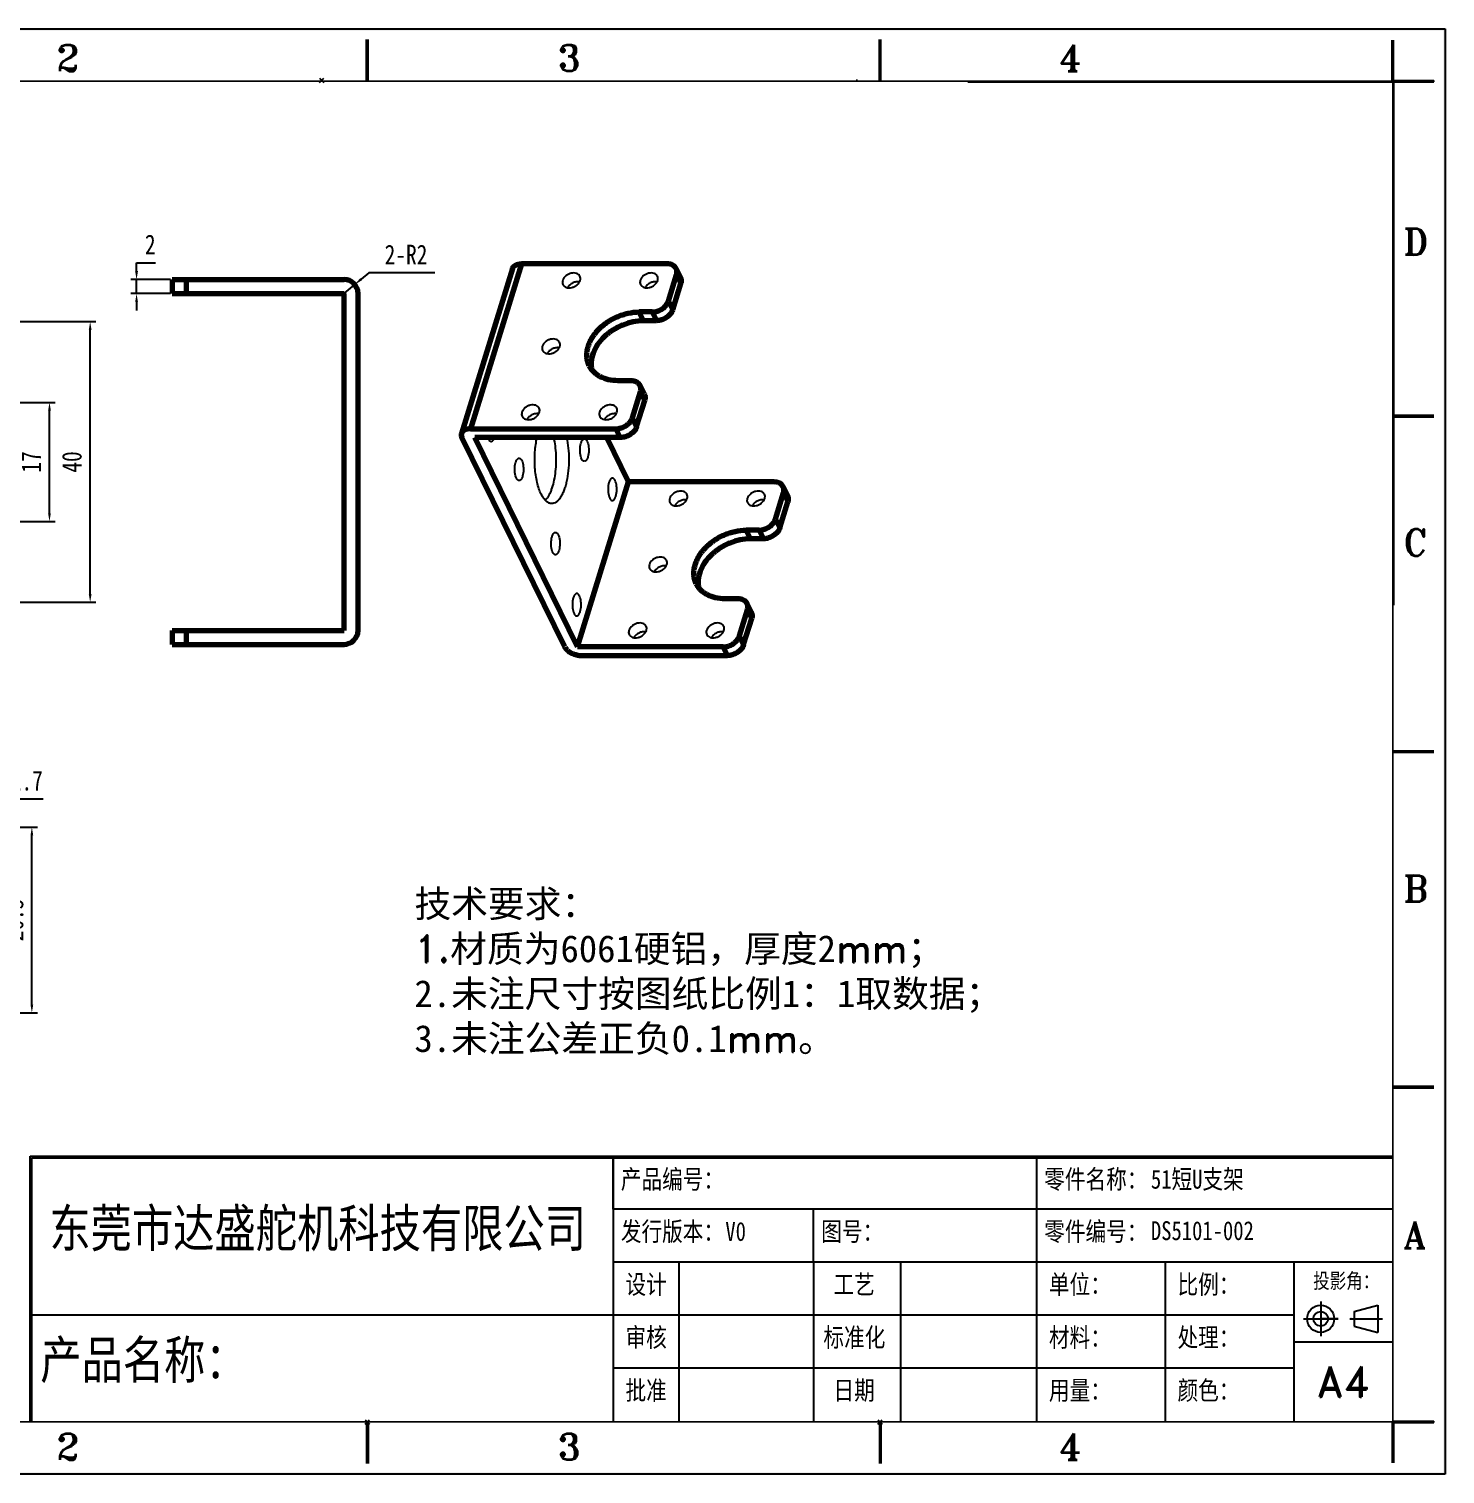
# Model space of a CAD drawing. Header units: millimetres. Extents: x 972 to 21473, y 47 to 2548.
# Drawn here: x 21270.9 to 21472.7, y 1612 to 1818 of the extents above; entities that cross this region are included whole.
import ezdxf

# ---------------------------------------------------------------- set-up
doc = ezdxf.new("R2010")
doc.units = ezdxf.units.MM
doc.header["$LTSCALE"] = 10
doc.header["$PDMODE"] = 3
doc.header["$PDSIZE"] = 0.3125
doc.layers.get('0').update_dxf_attribs({"linetype": 'CONTINUOUS'})
doc.layers.get('Defpoints').update_dxf_attribs({"linetype": 'CONTINUOUS'})
doc.layers.add('02___PRT_ALL_AXES', color=7, linetype='CONTINUOUS')
doc.layers.add('Layer1', color=7, linetype='CONTINUOUS')
doc.layers.add('7_ALL_FEATURES', color=7, linetype='CONTINUOUS', lineweight=100)
doc.layers.add('图框', color=7, linetype='CONTINUOUS', lineweight=30)
doc.styles.add('ROMAND', font='romand.shx')
doc.styles.add('ROMANT', font='romant.shx')
doc.styles.get("Standard").update_dxf_attribs({"font": 'txt', "width": 0.8})
doc.dimstyles.new('lqq', dxfattribs={"dimscale": 0.8, "dimtxt": 3.5, "dimasz": 1.5, "dimexe": 1, "dimexo": 0.3, "dimgap": 1.5, "dimtad": 1, "dimtoh": 1, "dimdsep": 46, "dimtxsty": 'Standard', "dimcen": 2.5, "dimclrd": 4, "dimclre": 4, "dimclrt": 3, "dimazin": 2, "dimtfac": 0.714286, "dimtmove": 0, "dimatfit": 3, "dimfxl": 1, "dimtolj": 1, "dimtzin": 0, "dimlwd": 25, "dimlwe": 25, "dimarcsym": 0})

# ---------------------------------------------------------------- blocks, each defined once
blk = doc.blocks.new('*D99')
at = {"layer": '7_ALL_FEATURES', "color": 4, "lineweight": 25}
for p, q in [((21249.83, 1764.78), (21274.65, 1764.78)), ((21273.85, 1748.98), (21273.85, 1763.58)), ((21249.83, 1747.78), (21274.65, 1747.78))]:
    blk.add_line(p, q, dxfattribs=at)
at = {"layer": '7_ALL_FEATURES', "color": 4, "lineweight": -3}
for points in [[(21273.65, 1763.58), (21274.05, 1763.58), (21273.85, 1764.78)], [(21273.65, 1748.98), (21274.05, 1748.98), (21273.85, 1747.78)]]:
    blk.add_solid(points, dxfattribs=at)
at = {"layer": 'Defpoints', "color": 0, "lineweight": -3}
for p in [(21249.59, 1764.78), (21273.85, 1764.78), (21249.59, 1747.78)]:
    blk.add_point(p, dxfattribs=at)
at = {"layer": '7_ALL_FEATURES', "color": 3, "lineweight": -3, "insert": (21271.25, 1756.28), "char_height": 2.8, "attachment_point": 5, "rotation": 90}
blk.add_mtext('\\A1;17', dxfattribs=at)
blk = doc.blocks.new('*D101')
at = {"layer": '7_ALL_FEATURES', "color": 4, "lineweight": 25}
for p, q in [((21251.83, 1776.28), (21280.45, 1776.28)), ((21279.65, 1737.48), (21279.65, 1775.08)), ((21251.83, 1736.28), (21280.45, 1736.28))]:
    blk.add_line(p, q, dxfattribs=at)
at = {"layer": '7_ALL_FEATURES', "color": 4, "lineweight": -3}
for points in [[(21279.45, 1775.08), (21279.85, 1775.08), (21279.65, 1776.28)], [(21279.45, 1737.48), (21279.85, 1737.48), (21279.65, 1736.28)]]:
    blk.add_solid(points, dxfattribs=at)
at = {"layer": 'Defpoints', "color": 0, "lineweight": -3}
for p in [(21251.59, 1776.28), (21279.65, 1776.28), (21251.59, 1736.28)]:
    blk.add_point(p, dxfattribs=at)
at = {"layer": '7_ALL_FEATURES', "color": 3, "lineweight": -3, "insert": (21277.05, 1756.28), "char_height": 2.8, "attachment_point": 5, "rotation": 90}
blk.add_mtext('\\A1;40', dxfattribs=at)
blk = doc.blocks.new('*D108')
at = {"layer": '7_ALL_FEATURES', "color": 4, "lineweight": 25}
for p, q in [((21254.33, 1704.26), (21272.14, 1704.26)), ((21271.34, 1678.96), (21271.34, 1703.06)), ((21257.71, 1677.76), (21272.14, 1677.76))]:
    blk.add_line(p, q, dxfattribs=at)
at = {"layer": '7_ALL_FEATURES', "color": 4, "lineweight": -3}
for points in [[(21271.14, 1703.06), (21271.54, 1703.06), (21271.34, 1704.26)], [(21271.14, 1678.96), (21271.54, 1678.96), (21271.34, 1677.76)]]:
    blk.add_solid(points, dxfattribs=at)
at = {"layer": 'Defpoints', "color": 0, "lineweight": -3}
for p in [(21254.09, 1704.26), (21271.34, 1704.26), (21257.47, 1677.76)]:
    blk.add_point(p, dxfattribs=at)
at = {"layer": '7_ALL_FEATURES', "color": 3, "lineweight": -3, "insert": (21268.74, 1691.01), "char_height": 2.8, "attachment_point": 5, "rotation": 90}
blk.add_mtext('\\A1;26.5', dxfattribs=at)
blk = doc.blocks.new('*D110')
at = {"layer": '7_ALL_FEATURES', "color": 4, "lineweight": 25}
for p, q in [((21315.83, 1780.28), (21317.36, 1781.57)), ((21319.36, 1783.24), (21318.28, 1782.34)), ((21328.77, 1783.24), (21319.36, 1783.24))]:
    blk.add_line(p, q, dxfattribs=at)
at = {"layer": '7_ALL_FEATURES', "color": 4, "lineweight": -3}
blk.add_solid([(21318.15, 1782.49), (21318.41, 1782.19), (21317.36, 1781.57)], dxfattribs=at)
at = {"layer": 'Defpoints', "color": 0, "lineweight": -3}
for p in [(21317.36, 1781.57), (21315.83, 1780.28)]:
    blk.add_point(p, dxfattribs=at)
at = {"layer": '7_ALL_FEATURES', "color": 3, "lineweight": -3, "insert": (21324.66, 1785.84), "char_height": 2.8, "attachment_point": 5}
blk.add_mtext('\\A1;2-R2', dxfattribs=at)
blk = doc.blocks.new('*D111')
at = {"layer": '7_ALL_FEATURES', "color": 4, "lineweight": 25}
for p, q in [((21286.26, 1783.48), (21286.26, 1784.68)), ((21286.26, 1784.68), (21288.96, 1784.68)), ((21291.09, 1782.28), (21285.46, 1782.28)), ((21286.26, 1780.28), (21286.26, 1782.28)), ((21291.09, 1780.28), (21285.46, 1780.28)), ((21286.26, 1779.08), (21286.26, 1777.88))]:
    blk.add_line(p, q, dxfattribs=at)
at = {"layer": '7_ALL_FEATURES', "color": 4, "lineweight": -3}
for points in [[(21286.06, 1783.48), (21286.46, 1783.48), (21286.26, 1782.28)], [(21286.06, 1779.08), (21286.46, 1779.08), (21286.26, 1780.28)]]:
    blk.add_solid(points, dxfattribs=at)
at = {"layer": 'Defpoints', "color": 0, "lineweight": -3}
for p in [(21286.26, 1782.28), (21291.33, 1782.28), (21291.33, 1780.28)]:
    blk.add_point(p, dxfattribs=at)
at = {"layer": '7_ALL_FEATURES', "color": 3, "lineweight": -3, "insert": (21288.21, 1787.28), "char_height": 2.8, "attachment_point": 5}
blk.add_mtext('\\A1;2', dxfattribs=at)
blk = doc.blocks.new('*D128')
at = {"layer": '7_ALL_FEATURES', "color": 4, "lineweight": 25}
for p, q in [((21259.45, 1708.24), (21254.68, 1702.25)), ((21272.97, 1708.24), (21259.45, 1708.24)), ((21252.25, 1699.2), (21253.93, 1701.32)), ((21251.5, 1698.27), (21250.75, 1697.33))]:
    blk.add_line(p, q, dxfattribs=at)
at = {"layer": '7_ALL_FEATURES', "color": 4, "lineweight": -3}
for points in [[(21254.52, 1702.38), (21254.84, 1702.13), (21253.93, 1701.32)], [(21251.34, 1698.39), (21251.66, 1698.14), (21252.25, 1699.2)]]:
    blk.add_solid(points, dxfattribs=at)
at = {"layer": 'Defpoints', "color": 0, "lineweight": -3}
for p in [(21253.93, 1701.32), (21252.25, 1699.2)]:
    blk.add_point(p, dxfattribs=at)
at = {"layer": '7_ALL_FEATURES', "color": 3, "lineweight": -3, "insert": (21266.81, 1710.84), "char_height": 2.8, "attachment_point": 5}
blk.add_mtext('\\A1;10-∅2.7', dxfattribs=at)

msp = doc.modelspace()

# ---------------------------------------------------------------- hatches: boundary and pattern name
at = {"lineweight": -3}
h = msp.add_hatch(color=256, dxfattribs=at)
h.paths.add_polyline_path([(21165.442, 1817.997), (21472.749, 1817.997), (21472.749, 1612.047), (21165.442, 1612.047)])
h.paths.add_polyline_path([(21165.658, 1817.781), (21472.534, 1817.781), (21472.534, 1612.263), (21165.658, 1612.263)], flags=16)
for points in [[(21465.417, 1816.38), (21465.202, 1816.38), (21465.202, 1810.665), (21465.417, 1810.665)], [(21471.132, 1810.665), (21465.417, 1810.665), (21465.417, 1810.449), (21471.132, 1810.449)], [(21465.417, 1619.379), (21465.202, 1619.379), (21465.202, 1613.665), (21465.417, 1613.665)], [(21471.132, 1619.595), (21465.417, 1619.595), (21465.417, 1619.379), (21471.132, 1619.379)]]:
    msp.add_hatch(color=256, dxfattribs=at).paths.add_polyline_path(points)

# ---------------------------------------------------------------- linework, layer by layer
for p, q in [((21165.442, 1817.997), (21472.749, 1817.997)), ((21319.042, 1810.557), (21319.042, 1816.487)), ((21319.257, 1810.557), (21319.257, 1816.487)), ((21392.122, 1810.557), (21392.122, 1816.487)), ((21392.337, 1810.557), (21392.337, 1816.487)), ((21472.749, 1817.997), (21472.749, 1612.047)), ((21465.202, 1810.665), (21465.202, 1816.38)), ((21465.417, 1810.449), (21465.417, 1816.38)), ((21312.734, 1810.665), (21312.518, 1810.665)), ((21389.022, 1810.665), (21388.806, 1810.665)), ((21465.202, 1810.665), (21471.132, 1810.665)), ((21465.417, 1810.449), (21471.132, 1810.449)), ((21471.132, 1810.449), (21471.132, 1810.665)), ((21465.202, 1762.951), (21471.132, 1762.951)), ((21465.202, 1762.736), (21471.132, 1762.736)), ((21465.202, 1715.13), (21471.132, 1715.13)), ((21465.202, 1714.914), (21471.132, 1714.914)), ((21465.202, 1667.309), (21471.132, 1667.309)), ((21465.202, 1667.093), (21471.132, 1667.093)), ((21354.179, 1649.787), (21354.179, 1657.119)), ((21414.523, 1657.335), (21414.523, 1619.595)), ((21465.202, 1649.787), (21354.179, 1649.787)), ((21382.745, 1642.239), (21382.745, 1649.787)), ((21465.202, 1642.239), (21354.179, 1642.239)), ((21363.534, 1642.239), (21363.534, 1619.595)), ((21382.718, 1642.239), (21382.718, 1619.595)), ((21395.155, 1642.239), (21395.155, 1619.595)), ((21432.853, 1642.239), (21432.853, 1619.595)), ((21451.184, 1642.239), (21451.184, 1619.595)), ((21455.021, 1636.648), (21455.021, 1631.709)), ((21459.778, 1635.222), (21463.186, 1636.109)), ((21463.186, 1636.109), (21463.186, 1632.248)), ((21451.184, 1634.691), (21271.328, 1634.691)), ((21452.551, 1634.178), (21457.491, 1634.178)), ((21457.491, 1634.178), (21455.021, 1634.178)), ((21459.196, 1634.178), (21463.805, 1634.178)), ((21459.375, 1634.178), (21459.292, 1634.178)), ((21459.778, 1635.222), (21459.778, 1633.134)), ((21459.778, 1633.134), (21463.186, 1632.248)), ((21451.184, 1630.917), (21465.202, 1630.917)), ((21451.184, 1627.143), (21354.179, 1627.143)), ((21319.042, 1619.487), (21319.042, 1613.557)), ((21319.257, 1619.487), (21319.257, 1613.557)), ((21392.122, 1619.487), (21392.122, 1613.557)), ((21392.337, 1619.487), (21392.337, 1613.557)), ((21465.202, 1619.379), (21465.202, 1613.665)), ((21465.202, 1619.379), (21471.132, 1619.379)), ((21465.417, 1619.595), (21465.417, 1613.665)), ((21465.417, 1619.595), (21471.132, 1619.595)), ((21471.132, 1619.379), (21471.132, 1619.595)), ((21472.749, 1612.047), (21165.442, 1612.047))]:
    msp.add_line(p, q, dxfattribs=at)
at = {"lineweight": -3, "const_width": 0.216}
msp.add_lwpolyline([(21172.99, 1619.487), (21465.309, 1619.487), (21465.309, 1810.557), (21172.99, 1810.557)], close=True, dxfattribs=at)
at = {"lineweight": -3}
for radius in [1.93, 1.044]:
    msp.add_circle((21455.021, 1634.178), radius, dxfattribs=at)
for p in [(21312.626, 1810.665), (21319.15, 1619.487), (21392.23, 1619.487)]:
    msp.add_point(p, dxfattribs=at)
at = {"layer": '02___PRT_ALL_AXES', "color": 7, "linetype": 'Continuous'}
for points, knots in [([(21346.993, 1782.158), (21346.962, 1782.058), (21346.931, 1781.854), (21346.981, 1781.651), (21347.024, 1781.564)], [0, 0, 0, 0, 0.5174164, 1, 1, 1, 1]), ([(21349.448, 1782.753), (21349.425, 1782.799), (21349.368, 1782.888), (21349.214, 1783.043), (21348.95, 1783.179), (21348.576, 1783.233), (21348.173, 1783.183), (21347.776, 1783.035), (21347.325, 1782.739), (21347.068, 1782.402), (21346.993, 1782.158)], [0, 0, 0, 0, 0.0509239, 0.1029895, 0.2136147, 0.3363288, 0.4699091, 0.6095634, 0.7488124, 1, 1, 1, 1]), ([(21347.024, 1781.564), (21347.047, 1781.517), (21347.104, 1781.428), (21347.258, 1781.273), (21347.522, 1781.137), (21347.896, 1781.083), (21348.299, 1781.133), (21348.696, 1781.282), (21349.147, 1781.577), (21349.404, 1781.914), (21349.479, 1782.158)], [0, 0, 0, 0, 0.0509239, 0.1029895, 0.2136147, 0.3363288, 0.4699091, 0.6095634, 0.7488124, 1, 1, 1, 1]), ([(21349.383, 1781.957), (21349.225, 1781.981), (21348.887, 1781.971), (21348.404, 1781.809), (21347.982, 1781.525), (21347.768, 1781.263), (21347.691, 1781.123)], [0, 0, 0, 0, 0.2415265, 0.5001686, 0.7587065, 1, 1, 1, 1]), ([(21349.479, 1782.158), (21349.51, 1782.258), (21349.541, 1782.463), (21349.491, 1782.665), (21349.448, 1782.753)], [0, 0, 0, 0, 0.5174164, 1, 1, 1, 1]), ([(21358.045, 1782.158), (21358.014, 1782.058), (21357.984, 1781.854), (21358.034, 1781.651), (21358.077, 1781.564)], [0, 0, 0, 0, 0.5174164, 1, 1, 1, 1]), ([(21360.501, 1782.753), (21360.478, 1782.799), (21360.421, 1782.888), (21360.267, 1783.043), (21360.002, 1783.179), (21359.628, 1783.233), (21359.225, 1783.183), (21358.829, 1783.035), (21358.378, 1782.739), (21358.121, 1782.402), (21358.045, 1782.158)], [0, 0, 0, 0, 0.0509239, 0.1029895, 0.2136147, 0.3363288, 0.4699091, 0.6095634, 0.7488124, 1, 1, 1, 1]), ([(21358.077, 1781.564), (21358.1, 1781.517), (21358.156, 1781.428), (21358.311, 1781.273), (21358.575, 1781.137), (21358.949, 1781.083), (21359.352, 1781.133), (21359.749, 1781.282), (21360.2, 1781.577), (21360.457, 1781.914), (21360.532, 1782.158)], [0, 0, 0, 0, 0.0509239, 0.1029895, 0.2136147, 0.3363288, 0.4699091, 0.6095634, 0.7488124, 1, 1, 1, 1]), ([(21360.436, 1781.957), (21360.278, 1781.981), (21359.939, 1781.971), (21359.457, 1781.809), (21359.035, 1781.525), (21358.82, 1781.263), (21358.744, 1781.123)], [0, 0, 0, 0, 0.2415265, 0.5001686, 0.7587065, 1, 1, 1, 1]), ([(21360.532, 1782.158), (21360.563, 1782.258), (21360.594, 1782.463), (21360.544, 1782.665), (21360.501, 1782.753)], [0, 0, 0, 0, 0.5174164, 1, 1, 1, 1]), ([(21346.543, 1773.353), (21346.52, 1773.399), (21346.464, 1773.489), (21346.309, 1773.643), (21346.045, 1773.779), (21345.671, 1773.833), (21345.268, 1773.784), (21344.871, 1773.635), (21344.42, 1773.339), (21344.163, 1773.002), (21344.088, 1772.758)], [0, 0, 0, 0, 0.0509239, 0.1029895, 0.2136147, 0.3363288, 0.4699091, 0.6095634, 0.7488124, 1, 1, 1, 1]), ([(21346.575, 1772.758), (21346.606, 1772.858), (21346.636, 1773.063), (21346.586, 1773.265), (21346.543, 1773.353)], [0, 0, 0, 0, 0.5174164, 1, 1, 1, 1]), ([(21344.088, 1772.758), (21344.057, 1772.658), (21344.026, 1772.454), (21344.076, 1772.251), (21344.119, 1772.164)], [0, 0, 0, 0, 0.5174164, 1, 1, 1, 1]), ([(21344.119, 1772.164), (21344.142, 1772.117), (21344.199, 1772.028), (21344.353, 1771.873), (21344.618, 1771.737), (21344.992, 1771.683), (21345.395, 1771.733), (21345.791, 1771.882), (21346.242, 1772.177), (21346.499, 1772.515), (21346.575, 1772.758)], [0, 0, 0, 0, 0.0509239, 0.1029895, 0.2136147, 0.3363288, 0.4699091, 0.6095634, 0.7488124, 1, 1, 1, 1]), ([(21346.478, 1772.557), (21346.32, 1772.581), (21345.982, 1772.571), (21345.499, 1772.409), (21345.077, 1772.125), (21344.863, 1771.863), (21344.786, 1771.723)], [0, 0, 0, 0, 0.2415265, 0.5001686, 0.7587065, 1, 1, 1, 1]), ([(21341.183, 1763.358), (21341.152, 1763.258), (21341.121, 1763.054), (21341.171, 1762.851), (21341.214, 1762.764)], [0, 0, 0, 0, 0.5174164, 1, 1, 1, 1]), ([(21343.638, 1763.953), (21343.616, 1764), (21343.559, 1764.089), (21343.404, 1764.243), (21343.14, 1764.379), (21342.766, 1764.433), (21342.363, 1764.384), (21341.967, 1764.235), (21341.515, 1763.939), (21341.258, 1763.602), (21341.183, 1763.358)], [0, 0, 0, 0, 0.0509239, 0.1029895, 0.2136147, 0.3363288, 0.4699091, 0.6095634, 0.7488124, 1, 1, 1, 1]), ([(21341.214, 1762.764), (21341.237, 1762.717), (21341.294, 1762.628), (21341.448, 1762.474), (21341.713, 1762.338), (21342.087, 1762.283), (21342.49, 1762.333), (21342.886, 1762.482), (21343.337, 1762.778), (21343.595, 1763.115), (21343.67, 1763.358)], [0, 0, 0, 0, 0.0509239, 0.1029895, 0.2136147, 0.3363288, 0.4699091, 0.6095634, 0.7488124, 1, 1, 1, 1]), ([(21343.574, 1763.157), (21343.415, 1763.182), (21343.077, 1763.171), (21342.594, 1763.009), (21342.172, 1762.725), (21341.958, 1762.463), (21341.881, 1762.323)], [0, 0, 0, 0, 0.2415265, 0.5001686, 0.7587065, 1, 1, 1, 1]), ([(21343.67, 1763.358), (21343.701, 1763.458), (21343.732, 1763.663), (21343.681, 1763.866), (21343.638, 1763.953)], [0, 0, 0, 0, 0.5174164, 1, 1, 1, 1]), ([(21352.236, 1763.358), (21352.205, 1763.258), (21352.174, 1763.054), (21352.224, 1762.851), (21352.267, 1762.764)], [0, 0, 0, 0, 0.5174164, 1, 1, 1, 1]), ([(21354.691, 1763.953), (21354.668, 1764), (21354.611, 1764.089), (21354.457, 1764.243), (21354.193, 1764.379), (21353.819, 1764.433), (21353.416, 1764.384), (21353.019, 1764.235), (21352.568, 1763.939), (21352.311, 1763.602), (21352.236, 1763.358)], [0, 0, 0, 0, 0.0509239, 0.1029895, 0.2136147, 0.3363288, 0.4699091, 0.6095634, 0.7488124, 1, 1, 1, 1]), ([(21352.267, 1762.764), (21352.29, 1762.717), (21352.347, 1762.628), (21352.501, 1762.474), (21352.765, 1762.338), (21353.139, 1762.283), (21353.543, 1762.333), (21353.939, 1762.482), (21354.39, 1762.778), (21354.647, 1763.115), (21354.723, 1763.358)], [0, 0, 0, 0, 0.0509239, 0.1029895, 0.2136147, 0.3363288, 0.4699091, 0.6095634, 0.7488124, 1, 1, 1, 1]), ([(21354.626, 1763.157), (21354.468, 1763.182), (21354.13, 1763.171), (21353.647, 1763.009), (21353.225, 1762.725), (21353.011, 1762.463), (21352.934, 1762.323)], [0, 0, 0, 0, 0.2415265, 0.5001686, 0.7587065, 1, 1, 1, 1]), ([(21354.723, 1763.358), (21354.753, 1763.458), (21354.784, 1763.663), (21354.734, 1763.866), (21354.691, 1763.953)], [0, 0, 0, 0, 0.5174164, 1, 1, 1, 1]), ([(21336.32, 1759.756), (21336.326, 1759.737), (21336.351, 1759.667), (21336.379, 1759.599), (21336.403, 1759.55)], [0, 0, 0, 0, 0.2634806, 1, 1, 1, 1]), ([(21336.403, 1759.55), (21336.429, 1759.499), (21336.481, 1759.407), (21336.576, 1759.294), (21336.679, 1759.222), (21336.755, 1759.204), (21336.791, 1759.204)], [0, 0, 0, 0, 0.3156599, 0.5821418, 0.8045997, 1, 1, 1, 1]), ([(21336.791, 1759.204), (21336.813, 1759.204), (21336.86, 1759.21), (21336.927, 1759.239), (21336.991, 1759.286), (21337.079, 1759.376), (21337.177, 1759.533), (21337.235, 1759.676), (21337.261, 1759.756)], [0, 0, 0, 0, 0.0876845, 0.1806776, 0.2832955, 0.3983346, 0.670579, 1, 1, 1, 1]), ([(21343.92, 1751.701), (21343.798, 1751.95), (21343.578, 1752.5), (21343.327, 1753.399), (21343.141, 1754.398), (21343.026, 1755.467), (21342.987, 1756.571), (21343.023, 1757.676), (21343.134, 1758.747), (21343.261, 1759.441), (21343.338, 1759.774)], [0, 0, 0, 0, 0.1013076, 0.2155153, 0.3400565, 0.4718455, 0.6073833, 0.7430078, 0.8750467, 1, 1, 1, 1]), ([(21345.686, 1759.778), (21345.778, 1759.378), (21345.923, 1758.541), (21346.03, 1757.252), (21346.03, 1755.933), (21345.922, 1754.644), (21345.713, 1753.443), (21345.454, 1752.527), (21345.197, 1751.885), (21344.994, 1751.474), (21344.774, 1751.121), (21344.61, 1750.915), (21344.525, 1750.824)], [0, 0, 0, 0, 0.1329411, 0.2740133, 0.4178443, 0.5588833, 0.6917672, 0.8117194, 0.8656627, 0.9151118, 0.959884, 1, 1, 1, 1]), ([(21347.528, 1759.778), (21347.643, 1759.282), (21347.81, 1758.24), (21347.894, 1756.645), (21347.819, 1755.047), (21347.623, 1753.767), (21347.384, 1752.829), (21347.177, 1752.21), (21346.94, 1751.665), (21346.677, 1751.204), (21346.393, 1750.833), (21346.089, 1750.559), (21345.768, 1750.387), (21345.541, 1750.346), (21345.433, 1750.346)], [0, 0, 0, 0, 0.1477165, 0.3048071, 0.4621764, 0.6107052, 0.6790731, 0.7423111, 0.7997365, 0.8509173, 0.8957573, 0.934651, 0.9687209, 1, 1, 1, 1]), ([(21349.696, 1756.718), (21349.64, 1756.833), (21349.55, 1757.099), (21349.474, 1757.536), (21349.451, 1758.013), (21349.484, 1758.485), (21349.557, 1758.854), (21349.643, 1759.112), (21349.716, 1759.27), (21349.797, 1759.399), (21349.886, 1759.495), (21349.982, 1759.556), (21350.051, 1759.571), (21350.084, 1759.571)], [0, 0, 0, 0, 0.1234546, 0.2690675, 0.4260903, 0.5820143, 0.7245112, 0.787449, 0.843483, 0.8921274, 0.9334724, 0.9686117, 1, 1, 1, 1]), ([(21350.084, 1759.571), (21350.119, 1759.571), (21350.196, 1759.553), (21350.299, 1759.481), (21350.393, 1759.368), (21350.446, 1759.276), (21350.471, 1759.224)], [0, 0, 0, 0, 0.1954003, 0.4178582, 0.6843401, 1, 1, 1, 1]), ([(21350.471, 1759.224), (21350.527, 1759.109), (21350.617, 1758.843), (21350.693, 1758.406), (21350.716, 1757.93), (21350.684, 1757.457), (21350.611, 1757.088), (21350.524, 1756.83), (21350.451, 1756.672), (21350.37, 1756.543), (21350.281, 1756.447), (21350.186, 1756.386), (21350.116, 1756.371), (21350.084, 1756.371)], [0, 0, 0, 0, 0.1234546, 0.2690675, 0.4260903, 0.5820143, 0.7245112, 0.787449, 0.843483, 0.8921274, 0.9334724, 0.9686117, 1, 1, 1, 1]), ([(21340.396, 1753.969), (21340.339, 1754.084), (21340.249, 1754.35), (21340.173, 1754.787), (21340.151, 1755.263), (21340.183, 1755.736), (21340.256, 1756.105), (21340.342, 1756.363), (21340.415, 1756.521), (21340.496, 1756.65), (21340.585, 1756.746), (21340.681, 1756.807), (21340.75, 1756.822), (21340.783, 1756.822)], [0, 0, 0, 0, 0.1234546, 0.2690675, 0.4260903, 0.5820143, 0.7245112, 0.787449, 0.843483, 0.8921274, 0.9334724, 0.9686117, 1, 1, 1, 1]), ([(21340.783, 1756.822), (21340.818, 1756.822), (21340.895, 1756.804), (21340.998, 1756.732), (21341.092, 1756.619), (21341.145, 1756.527), (21341.17, 1756.475)], [0, 0, 0, 0, 0.1954003, 0.4178582, 0.6843401, 1, 1, 1, 1]), ([(21341.17, 1756.475), (21341.227, 1756.36), (21341.316, 1756.093), (21341.392, 1755.657), (21341.415, 1755.18), (21341.383, 1754.708), (21341.31, 1754.339), (21341.223, 1754.081), (21341.151, 1753.923), (21341.069, 1753.794), (21340.981, 1753.698), (21340.885, 1753.637), (21340.815, 1753.622), (21340.783, 1753.622)], [0, 0, 0, 0, 0.1234546, 0.2690675, 0.4260903, 0.5820143, 0.7245112, 0.787449, 0.843483, 0.8921274, 0.9334724, 0.9686117, 1, 1, 1, 1]), ([(21350.084, 1756.371), (21350.048, 1756.371), (21349.972, 1756.389), (21349.869, 1756.461), (21349.774, 1756.574), (21349.722, 1756.666), (21349.696, 1756.718)], [0, 0, 0, 0, 0.1954003, 0.4178582, 0.6843401, 1, 1, 1, 1]), ([(21340.783, 1753.622), (21340.747, 1753.622), (21340.671, 1753.64), (21340.568, 1753.712), (21340.473, 1753.825), (21340.421, 1753.917), (21340.396, 1753.969)], [0, 0, 0, 0, 0.1954003, 0.4178582, 0.6843401, 1, 1, 1, 1]), ([(21354.076, 1753.989), (21354.043, 1753.989), (21353.974, 1753.974), (21353.878, 1753.913), (21353.789, 1753.817), (21353.708, 1753.688), (21353.635, 1753.53), (21353.549, 1753.272), (21353.476, 1752.903), (21353.443, 1752.431), (21353.466, 1751.954), (21353.542, 1751.518), (21353.632, 1751.251), (21353.689, 1751.136)], [0, 0, 0, 0, 0.0313883, 0.0665276, 0.1078726, 0.156517, 0.212551, 0.2754888, 0.4179857, 0.5739097, 0.7309325, 0.8765454, 1, 1, 1, 1]), ([(21354.463, 1753.643), (21354.438, 1753.694), (21354.385, 1753.786), (21354.291, 1753.899), (21354.188, 1753.971), (21354.111, 1753.989), (21354.076, 1753.989)], [0, 0, 0, 0, 0.3156599, 0.5821418, 0.8045997, 1, 1, 1, 1]), ([(21354.076, 1750.789), (21354.108, 1750.789), (21354.178, 1750.804), (21354.274, 1750.865), (21354.362, 1750.961), (21354.444, 1751.09), (21354.516, 1751.248), (21354.603, 1751.506), (21354.676, 1751.875), (21354.708, 1752.348), (21354.685, 1752.824), (21354.609, 1753.261), (21354.52, 1753.528), (21354.463, 1753.643)], [0, 0, 0, 0, 0.0313883, 0.0665276, 0.1078726, 0.156517, 0.212551, 0.2754888, 0.4179857, 0.5739097, 0.7309325, 0.8765454, 1, 1, 1, 1]), ([(21345.433, 1750.346), (21345.365, 1750.346), (21345.225, 1750.362), (21344.942, 1750.456), (21344.593, 1750.699), (21344.224, 1751.139), (21344.019, 1751.5), (21343.92, 1751.701)], [0, 0, 0, 0, 0.0963152, 0.1962946, 0.4185034, 0.6844344, 1, 1, 1, 1]), ([(21353.689, 1751.136), (21353.714, 1751.084), (21353.766, 1750.992), (21353.861, 1750.88), (21353.964, 1750.807), (21354.04, 1750.789), (21354.076, 1750.789)], [0, 0, 0, 0, 0.3156599, 0.5821418, 0.8045997, 1, 1, 1, 1]), ([(21362.245, 1751.078), (21362.214, 1750.978), (21362.183, 1750.773), (21362.233, 1750.571), (21362.276, 1750.483)], [0, 0, 0, 0, 0.5174164, 1, 1, 1, 1]), ([(21364.7, 1751.672), (21364.677, 1751.719), (21364.62, 1751.808), (21364.466, 1751.963), (21364.202, 1752.099), (21363.828, 1752.153), (21363.425, 1752.103), (21363.028, 1751.954), (21362.577, 1751.659), (21362.32, 1751.321), (21362.245, 1751.078)], [0, 0, 0, 0, 0.0509239, 0.1029895, 0.2136147, 0.3363288, 0.4699091, 0.6095634, 0.7488124, 1, 1, 1, 1]), ([(21362.276, 1750.483), (21362.299, 1750.437), (21362.356, 1750.348), (21362.51, 1750.193), (21362.774, 1750.057), (21363.148, 1750.003), (21363.552, 1750.053), (21363.948, 1750.201), (21364.399, 1750.497), (21364.656, 1750.834), (21364.732, 1751.078)], [0, 0, 0, 0, 0.0509239, 0.1029895, 0.2136147, 0.3363288, 0.4699091, 0.6095634, 0.7488124, 1, 1, 1, 1]), ([(21364.635, 1750.876), (21364.477, 1750.901), (21364.139, 1750.89), (21363.656, 1750.728), (21363.234, 1750.444), (21363.02, 1750.183), (21362.943, 1750.042)], [0, 0, 0, 0, 0.2415265, 0.5001686, 0.7587065, 1, 1, 1, 1]), ([(21364.732, 1751.078), (21364.762, 1751.178), (21364.793, 1751.382), (21364.743, 1751.585), (21364.7, 1751.672)], [0, 0, 0, 0, 0.5174164, 1, 1, 1, 1]), ([(21373.297, 1751.078), (21373.267, 1750.978), (21373.236, 1750.773), (21373.286, 1750.571), (21373.329, 1750.483)], [0, 0, 0, 0, 0.5174164, 1, 1, 1, 1]), ([(21375.753, 1751.672), (21375.73, 1751.719), (21375.673, 1751.808), (21375.519, 1751.963), (21375.255, 1752.099), (21374.881, 1752.153), (21374.477, 1752.103), (21374.081, 1751.954), (21373.63, 1751.659), (21373.373, 1751.321), (21373.297, 1751.078)], [0, 0, 0, 0, 0.0509239, 0.1029895, 0.2136147, 0.3363288, 0.4699091, 0.6095634, 0.7488124, 1, 1, 1, 1]), ([(21373.329, 1750.483), (21373.352, 1750.437), (21373.408, 1750.348), (21373.563, 1750.193), (21373.827, 1750.057), (21374.201, 1750.003), (21374.604, 1750.053), (21375.001, 1750.201), (21375.452, 1750.497), (21375.709, 1750.834), (21375.784, 1751.078)], [0, 0, 0, 0, 0.0509239, 0.1029895, 0.2136147, 0.3363288, 0.4699091, 0.6095634, 0.7488124, 1, 1, 1, 1]), ([(21375.688, 1750.876), (21375.53, 1750.901), (21375.191, 1750.89), (21374.709, 1750.728), (21374.287, 1750.444), (21374.072, 1750.183), (21373.996, 1750.042)], [0, 0, 0, 0, 0.2415265, 0.5001686, 0.7587065, 1, 1, 1, 1]), ([(21375.784, 1751.078), (21375.815, 1751.178), (21375.846, 1751.382), (21375.796, 1751.585), (21375.753, 1751.672)], [0, 0, 0, 0, 0.5174164, 1, 1, 1, 1]), ([(21345.581, 1743.401), (21345.525, 1743.516), (21345.435, 1743.783), (21345.359, 1744.219), (21345.336, 1744.696), (21345.369, 1745.168), (21345.442, 1745.538), (21345.528, 1745.795), (21345.601, 1745.954), (21345.682, 1746.082), (21345.771, 1746.178), (21345.866, 1746.24), (21345.936, 1746.254), (21345.969, 1746.254)], [0, 0, 0, 0, 0.1234546, 0.2690675, 0.4260903, 0.5820143, 0.7245112, 0.787449, 0.843483, 0.8921274, 0.9334724, 0.9686117, 1, 1, 1, 1]), ([(21345.969, 1746.254), (21346.004, 1746.254), (21346.08, 1746.237), (21346.184, 1746.164), (21346.278, 1746.051), (21346.331, 1745.959), (21346.356, 1745.908)], [0, 0, 0, 0, 0.1954003, 0.4178582, 0.6843401, 1, 1, 1, 1]), ([(21346.356, 1745.908), (21346.412, 1745.793), (21346.502, 1745.526), (21346.578, 1745.09), (21346.601, 1744.613), (21346.569, 1744.141), (21346.496, 1743.771), (21346.409, 1743.514), (21346.336, 1743.355), (21346.255, 1743.227), (21346.166, 1743.131), (21346.071, 1743.069), (21346.001, 1743.055), (21345.969, 1743.055)], [0, 0, 0, 0, 0.1234546, 0.2690675, 0.4260903, 0.5820143, 0.7245112, 0.787449, 0.843483, 0.8921274, 0.9334724, 0.9686117, 1, 1, 1, 1]), ([(21345.969, 1743.055), (21345.933, 1743.055), (21345.857, 1743.072), (21345.753, 1743.145), (21345.659, 1743.258), (21345.606, 1743.35), (21345.581, 1743.401)], [0, 0, 0, 0, 0.1954003, 0.4178582, 0.6843401, 1, 1, 1, 1]), ([(21361.795, 1742.273), (21361.772, 1742.319), (21361.716, 1742.408), (21361.561, 1742.563), (21361.297, 1742.699), (21360.923, 1742.753), (21360.52, 1742.703), (21360.123, 1742.554), (21359.672, 1742.259), (21359.415, 1741.922), (21359.34, 1741.678)], [0, 0, 0, 0, 0.0509239, 0.1029895, 0.2136147, 0.3363288, 0.4699091, 0.6095634, 0.7488124, 1, 1, 1, 1]), ([(21359.34, 1741.678), (21359.309, 1741.578), (21359.278, 1741.373), (21359.328, 1741.171), (21359.371, 1741.083)], [0, 0, 0, 0, 0.5174164, 1, 1, 1, 1]), ([(21359.371, 1741.083), (21359.394, 1741.037), (21359.451, 1740.948), (21359.605, 1740.793), (21359.87, 1740.657), (21360.244, 1740.603), (21360.647, 1740.653), (21361.043, 1740.801), (21361.494, 1741.097), (21361.751, 1741.434), (21361.827, 1741.678)], [0, 0, 0, 0, 0.0509239, 0.1029895, 0.2136147, 0.3363288, 0.4699091, 0.6095634, 0.7488124, 1, 1, 1, 1]), ([(21361.73, 1741.476), (21361.572, 1741.501), (21361.234, 1741.49), (21360.751, 1741.329), (21360.329, 1741.044), (21360.115, 1740.783), (21360.038, 1740.642)], [0, 0, 0, 0, 0.2415265, 0.5001686, 0.7587065, 1, 1, 1, 1]), ([(21361.827, 1741.678), (21361.858, 1741.778), (21361.888, 1741.982), (21361.838, 1742.185), (21361.795, 1742.273)], [0, 0, 0, 0, 0.5174164, 1, 1, 1, 1]), ([(21348.992, 1737.539), (21348.96, 1737.539), (21348.89, 1737.525), (21348.795, 1737.463), (21348.706, 1737.367), (21348.625, 1737.239), (21348.552, 1737.08), (21348.465, 1736.823), (21348.392, 1736.453), (21348.36, 1735.981), (21348.383, 1735.504), (21348.459, 1735.068), (21348.549, 1734.801), (21348.605, 1734.686)], [0, 0, 0, 0, 0.0313883, 0.0665276, 0.1078726, 0.156517, 0.212551, 0.2754888, 0.4179857, 0.5739097, 0.7309325, 0.8765454, 1, 1, 1, 1]), ([(21349.38, 1737.193), (21349.354, 1737.244), (21349.302, 1737.336), (21349.208, 1737.449), (21349.104, 1737.522), (21349.028, 1737.539), (21348.992, 1737.539)], [0, 0, 0, 0, 0.3156599, 0.5821418, 0.8045997, 1, 1, 1, 1]), ([(21348.992, 1734.339), (21349.025, 1734.339), (21349.095, 1734.354), (21349.19, 1734.415), (21349.279, 1734.511), (21349.36, 1734.64), (21349.433, 1734.799), (21349.519, 1735.056), (21349.592, 1735.425), (21349.625, 1735.898), (21349.602, 1736.374), (21349.526, 1736.811), (21349.436, 1737.078), (21349.38, 1737.193)], [0, 0, 0, 0, 0.0313883, 0.0665276, 0.1078726, 0.156517, 0.212551, 0.2754888, 0.4179857, 0.5739097, 0.7309325, 0.8765454, 1, 1, 1, 1]), ([(21348.605, 1734.686), (21348.63, 1734.635), (21348.683, 1734.542), (21348.777, 1734.43), (21348.881, 1734.357), (21348.957, 1734.339), (21348.992, 1734.339)], [0, 0, 0, 0, 0.3156599, 0.5821418, 0.8045997, 1, 1, 1, 1]), ([(21356.435, 1732.278), (21356.404, 1732.178), (21356.373, 1731.973), (21356.424, 1731.771), (21356.467, 1731.683)], [0, 0, 0, 0, 0.5174164, 1, 1, 1, 1]), ([(21358.89, 1732.873), (21358.868, 1732.919), (21358.811, 1733.008), (21358.657, 1733.163), (21358.392, 1733.299), (21358.018, 1733.353), (21357.615, 1733.303), (21357.219, 1733.155), (21356.768, 1732.859), (21356.51, 1732.522), (21356.435, 1732.278)], [0, 0, 0, 0, 0.0509239, 0.1029895, 0.2136147, 0.3363288, 0.4699091, 0.6095634, 0.7488124, 1, 1, 1, 1]), ([(21356.467, 1731.683), (21356.489, 1731.637), (21356.546, 1731.548), (21356.7, 1731.393), (21356.965, 1731.257), (21357.339, 1731.203), (21357.742, 1731.253), (21358.138, 1731.401), (21358.589, 1731.697), (21358.847, 1732.034), (21358.922, 1732.278)], [0, 0, 0, 0, 0.0509239, 0.1029895, 0.2136147, 0.3363288, 0.4699091, 0.6095634, 0.7488124, 1, 1, 1, 1]), ([(21358.826, 1732.076), (21358.667, 1732.101), (21358.329, 1732.09), (21357.847, 1731.929), (21357.424, 1731.645), (21357.21, 1731.383), (21357.134, 1731.242)], [0, 0, 0, 0, 0.2415265, 0.5001686, 0.7587065, 1, 1, 1, 1]), ([(21358.922, 1732.278), (21358.953, 1732.378), (21358.984, 1732.582), (21358.933, 1732.785), (21358.89, 1732.873)], [0, 0, 0, 0, 0.5174164, 1, 1, 1, 1]), ([(21367.488, 1732.278), (21367.457, 1732.178), (21367.426, 1731.973), (21367.476, 1731.771), (21367.519, 1731.683)], [0, 0, 0, 0, 0.5174164, 1, 1, 1, 1]), ([(21369.943, 1732.873), (21369.92, 1732.919), (21369.864, 1733.008), (21369.709, 1733.163), (21369.445, 1733.299), (21369.071, 1733.353), (21368.668, 1733.303), (21368.271, 1733.155), (21367.82, 1732.859), (21367.563, 1732.522), (21367.488, 1732.278)], [0, 0, 0, 0, 0.0509239, 0.1029895, 0.2136147, 0.3363288, 0.4699091, 0.6095634, 0.7488124, 1, 1, 1, 1]), ([(21367.519, 1731.683), (21367.542, 1731.637), (21367.599, 1731.548), (21367.753, 1731.393), (21368.018, 1731.257), (21368.392, 1731.203), (21368.795, 1731.253), (21369.191, 1731.401), (21369.642, 1731.697), (21369.899, 1732.034), (21369.975, 1732.278)], [0, 0, 0, 0, 0.0509239, 0.1029895, 0.2136147, 0.3363288, 0.4699091, 0.6095634, 0.7488124, 1, 1, 1, 1]), ([(21369.878, 1732.076), (21369.72, 1732.101), (21369.382, 1732.09), (21368.899, 1731.929), (21368.477, 1731.645), (21368.263, 1731.383), (21368.186, 1731.242)], [0, 0, 0, 0, 0.2415265, 0.5001686, 0.7587065, 1, 1, 1, 1]), ([(21369.975, 1732.278), (21370.006, 1732.378), (21370.036, 1732.582), (21369.986, 1732.785), (21369.943, 1732.873)], [0, 0, 0, 0, 0.5174164, 1, 1, 1, 1])]:
    msp.add_open_spline(points, degree=3, knots=knots, dxfattribs=at)
at = {"layer": '7_ALL_FEATURES', "color": 7, "linetype": 'Continuous'}
for p, q in [((21339.832, 1783.855), (21332.57, 1760.356)), ((21341.133, 1784.508), (21333.871, 1761.008)), ((21361.857, 1784.508), (21341.133, 1784.508)), ((21363.168, 1783.823), (21363.778, 1782.579)), ((21291.327, 1782.285), (21291.327, 1780.285)), ((21291.327, 1782.285), (21315.827, 1782.285)), ((21293.327, 1782.285), (21293.327, 1780.285)), ((21362.065, 1779.221), (21363.215, 1782.942)), ((21362.675, 1777.978), (21363.825, 1781.698)), ((21363.215, 1782.942), (21363.825, 1781.698)), ((21291.327, 1780.285), (21315.827, 1780.285)), ((21315.827, 1732.285), (21315.827, 1780.285)), ((21317.827, 1732.285), (21317.827, 1780.285)), ((21358.507, 1776.411), (21357.897, 1777.654)), ((21359.739, 1777.654), (21357.897, 1777.654)), ((21359.739, 1777.654), (21360.349, 1776.411)), ((21362.065, 1779.221), (21362.675, 1777.978)), ((21360.349, 1776.411), (21358.507, 1776.411)), ((21356.713, 1767.863), (21354.871, 1767.863)), ((21358.635, 1765.934), (21358.024, 1767.177)), ((21356.921, 1762.575), (21358.071, 1766.296)), ((21357.531, 1761.332), (21358.681, 1765.053)), ((21358.681, 1765.053), (21358.071, 1766.296)), ((21333.871, 1761.008), (21354.595, 1761.008)), ((21355.205, 1759.765), (21354.595, 1761.008)), ((21357.531, 1761.332), (21356.921, 1762.575)), ((21347.281, 1729.928), (21332.639, 1759.765)), ((21349.123, 1729.928), (21334.481, 1759.765)), ((21355.205, 1759.765), (21334.481, 1759.765)), ((21356.385, 1753.428), (21353.275, 1759.765)), ((21349.123, 1729.928), (21356.385, 1753.428)), ((21377.109, 1753.428), (21356.385, 1753.428)), ((21378.42, 1752.742), (21379.031, 1751.499)), ((21377.317, 1748.14), (21378.467, 1751.861)), ((21377.927, 1746.897), (21379.077, 1750.618)), ((21378.467, 1751.861), (21379.077, 1750.618)), ((21374.991, 1746.574), (21373.149, 1746.574)), ((21373.759, 1745.33), (21373.149, 1746.574)), ((21374.991, 1746.574), (21375.601, 1745.33)), ((21377.317, 1748.14), (21377.927, 1746.897)), ((21375.601, 1745.33), (21373.759, 1745.33)), ((21371.965, 1736.782), (21370.123, 1736.782)), ((21372.173, 1731.495), (21373.323, 1735.215)), ((21373.887, 1734.853), (21373.277, 1736.096)), ((21373.933, 1733.972), (21373.323, 1735.215)), ((21291.327, 1732.285), (21315.827, 1732.285)), ((21291.327, 1732.285), (21291.327, 1730.285)), ((21293.327, 1732.285), (21293.327, 1730.285)), ((21372.783, 1730.251), (21373.933, 1733.972)), ((21291.327, 1730.285), (21315.827, 1730.285)), ((21372.783, 1730.251), (21372.173, 1731.495)), ((21369.847, 1729.928), (21349.123, 1729.928)), ((21349.733, 1728.685), (21370.457, 1728.685)), ((21370.457, 1728.685), (21369.847, 1729.928))]:
    msp.add_line(p, q, dxfattribs=at)
for centre, start, end in [((21315.827, 1780.285), 0, 90), ((21315.827, 1732.285), 270, 0)]:
    msp.add_arc(centre, 2, start, end, dxfattribs=at)
for points, knots in [([(21339.832, 1783.855), (21339.848, 1783.905), (21339.891, 1784.002), (21340.026, 1784.18), (21340.286, 1784.359), (21340.682, 1784.483), (21340.977, 1784.508), (21341.133, 1784.508)], [0, 0, 0, 0, 0.0998469, 0.2032567, 0.4308036, 0.6965797, 1, 1, 1, 1]), ([(21363.168, 1783.823), (21363.117, 1783.928), (21362.972, 1784.127), (21362.662, 1784.347), (21362.28, 1784.481), (21362.001, 1784.508), (21361.857, 1784.508)], [0, 0, 0, 0, 0.2268631, 0.4650388, 0.7220728, 1, 1, 1, 1]), ([(21363.215, 1782.942), (21363.261, 1783.09), (21363.295, 1783.322), (21363.251, 1783.62), (21363.2, 1783.758), (21363.168, 1783.823)], [0, 0, 0, 0, 0.5161542, 0.7604775, 1, 1, 1, 1]), ([(21363.778, 1782.579), (21363.81, 1782.515), (21363.861, 1782.377), (21363.905, 1782.079), (21363.871, 1781.846), (21363.825, 1781.698)], [0, 0, 0, 0, 0.2395225, 0.4838458, 1, 1, 1, 1]), ([(21350.773, 1770.005), (21350.683, 1770.188), (21350.537, 1770.575), (21350.427, 1771.194), (21350.428, 1771.84), (21350.538, 1772.502), (21350.756, 1773.167), (21351.191, 1774.059), (21351.984, 1775.112), (21353.223, 1776.177), (21354.685, 1777), (21356.265, 1777.525), (21357.361, 1777.654), (21357.897, 1777.654)], [0, 0, 0, 0, 0.0504924, 0.101815, 0.1547013, 0.2097149, 0.2672095, 0.3273272, 0.4548254, 0.5901641, 0.7293011, 0.8674388, 1, 1, 1, 1]), ([(21359.739, 1777.654), (21359.989, 1777.654), (21360.502, 1777.742), (21361.196, 1778.078), (21361.754, 1778.576), (21361.998, 1779.003), (21362.065, 1779.221)], [0, 0, 0, 0, 0.2532085, 0.5161583, 0.7700907, 1, 1, 1, 1]), ([(21362.675, 1777.978), (21362.608, 1777.76), (21362.364, 1777.333), (21361.806, 1776.835), (21361.112, 1776.499), (21360.6, 1776.411), (21360.349, 1776.411)], [0, 0, 0, 0, 0.2299093, 0.4838417, 0.7467915, 1, 1, 1, 1]), ([(21358.507, 1776.411), (21358.009, 1776.411), (21356.99, 1776.299), (21355.51, 1775.841), (21354.121, 1775.118), (21352.908, 1774.172), (21351.945, 1773.059), (21351.291, 1771.845), (21351.038, 1770.782), (21351.038, 1769.967), (21351.103, 1769.577), (21351.151, 1769.39)], [0, 0, 0, 0, 0.1305435, 0.2664784, 0.4039438, 0.5387895, 0.6673186, 0.7869878, 0.8971468, 0.9493001, 1, 1, 1, 1]), ([(21354.871, 1767.863), (21354.421, 1767.863), (21353.551, 1767.948), (21352.535, 1768.304), (21351.849, 1768.725), (21351.41, 1769.097), (21351.045, 1769.523), (21350.854, 1769.841), (21350.773, 1770.005)], [0, 0, 0, 0, 0.2775536, 0.534167, 0.655418, 0.7726925, 0.8870982, 1, 1, 1, 1]), ([(21358.024, 1767.177), (21357.973, 1767.282), (21357.828, 1767.482), (21357.518, 1767.701), (21357.136, 1767.835), (21356.857, 1767.863), (21356.713, 1767.863)], [0, 0, 0, 0, 0.2268631, 0.4650388, 0.7220728, 1, 1, 1, 1]), ([(21358.071, 1766.296), (21358.117, 1766.444), (21358.151, 1766.676), (21358.107, 1766.975), (21358.056, 1767.112), (21358.024, 1767.177)], [0, 0, 0, 0, 0.5161542, 0.7604775, 1, 1, 1, 1]), ([(21358.635, 1765.934), (21358.666, 1765.869), (21358.717, 1765.732), (21358.761, 1765.433), (21358.727, 1765.201), (21358.681, 1765.053)], [0, 0, 0, 0, 0.2395225, 0.4838458, 1, 1, 1, 1]), ([(21333.871, 1761.008), (21333.715, 1761.008), (21333.42, 1760.983), (21333.024, 1760.859), (21332.764, 1760.68), (21332.629, 1760.502), (21332.586, 1760.405), (21332.57, 1760.356)], [0, 0, 0, 0, 0.3034203, 0.5691964, 0.7967433, 0.9001531, 1, 1, 1, 1]), ([(21354.595, 1761.008), (21354.846, 1761.008), (21355.358, 1761.096), (21356.052, 1761.432), (21356.61, 1761.931), (21356.854, 1762.358), (21356.921, 1762.575)], [0, 0, 0, 0, 0.2532085, 0.5161583, 0.7700907, 1, 1, 1, 1]), ([(21357.531, 1761.332), (21357.464, 1761.115), (21357.22, 1760.688), (21356.662, 1760.189), (21355.968, 1759.853), (21355.456, 1759.765), (21355.205, 1759.765)], [0, 0, 0, 0, 0.2299093, 0.4838417, 0.7467915, 1, 1, 1, 1]), ([(21332.57, 1760.356), (21332.542, 1760.264), (21332.527, 1760.056), (21332.592, 1759.86), (21332.639, 1759.765)], [0, 0, 0, 0, 0.4740411, 1, 1, 1, 1]), ([(21378.42, 1752.742), (21378.369, 1752.848), (21378.224, 1753.047), (21377.914, 1753.267), (21377.532, 1753.4), (21377.253, 1753.428), (21377.109, 1753.428)], [0, 0, 0, 0, 0.2268631, 0.4650388, 0.7220728, 1, 1, 1, 1]), ([(21378.467, 1751.861), (21378.513, 1752.009), (21378.547, 1752.241), (21378.503, 1752.54), (21378.452, 1752.678), (21378.42, 1752.742)], [0, 0, 0, 0, 0.5161542, 0.7604775, 1, 1, 1, 1]), ([(21379.031, 1751.499), (21379.062, 1751.434), (21379.113, 1751.297), (21379.157, 1750.998), (21379.123, 1750.766), (21379.077, 1750.618)], [0, 0, 0, 0, 0.2395225, 0.4838458, 1, 1, 1, 1]), ([(21366.025, 1738.924), (21365.935, 1739.108), (21365.789, 1739.495), (21365.679, 1740.113), (21365.68, 1740.76), (21365.79, 1741.421), (21366.008, 1742.086), (21366.443, 1742.978), (21367.236, 1744.031), (21368.476, 1745.096), (21369.937, 1745.92), (21371.518, 1746.444), (21372.613, 1746.574), (21373.149, 1746.574)], [0, 0, 0, 0, 0.0504924, 0.101815, 0.1547013, 0.2097149, 0.2672095, 0.3273272, 0.4548254, 0.5901641, 0.7293011, 0.8674388, 1, 1, 1, 1]), ([(21374.991, 1746.574), (21375.242, 1746.574), (21375.754, 1746.661), (21376.448, 1746.998), (21377.006, 1747.496), (21377.25, 1747.923), (21377.317, 1748.14)], [0, 0, 0, 0, 0.2532085, 0.5161583, 0.7700907, 1, 1, 1, 1]), ([(21377.927, 1746.897), (21377.86, 1746.68), (21377.616, 1746.253), (21377.058, 1745.754), (21376.364, 1745.418), (21375.852, 1745.33), (21375.601, 1745.33)], [0, 0, 0, 0, 0.2299093, 0.4838417, 0.7467915, 1, 1, 1, 1]), ([(21373.759, 1745.33), (21373.261, 1745.33), (21372.242, 1745.219), (21370.762, 1744.761), (21369.373, 1744.037), (21368.16, 1743.091), (21367.197, 1741.979), (21366.543, 1740.764), (21366.29, 1739.702), (21366.29, 1738.886), (21366.355, 1738.497), (21366.403, 1738.31)], [0, 0, 0, 0, 0.1305435, 0.2664784, 0.4039438, 0.5387895, 0.6673186, 0.7869878, 0.8971468, 0.9493001, 1, 1, 1, 1]), ([(21370.123, 1736.782), (21369.673, 1736.782), (21368.803, 1736.868), (21367.788, 1737.223), (21367.101, 1737.645), (21366.662, 1738.016), (21366.297, 1738.442), (21366.106, 1738.76), (21366.025, 1738.924)], [0, 0, 0, 0, 0.2775536, 0.534167, 0.655418, 0.7726925, 0.8870982, 1, 1, 1, 1]), ([(21373.277, 1736.096), (21373.225, 1736.202), (21373.08, 1736.401), (21372.77, 1736.621), (21372.388, 1736.754), (21372.109, 1736.782), (21371.965, 1736.782)], [0, 0, 0, 0, 0.2268631, 0.4650388, 0.7220728, 1, 1, 1, 1]), ([(21373.323, 1735.215), (21373.369, 1735.363), (21373.403, 1735.596), (21373.359, 1735.894), (21373.308, 1736.032), (21373.277, 1736.096)], [0, 0, 0, 0, 0.5161542, 0.7604775, 1, 1, 1, 1]), ([(21373.887, 1734.853), (21373.918, 1734.789), (21373.969, 1734.651), (21374.013, 1734.353), (21373.979, 1734.12), (21373.933, 1733.972)], [0, 0, 0, 0, 0.2395225, 0.4838458, 1, 1, 1, 1]), ([(21369.847, 1729.928), (21370.098, 1729.928), (21370.61, 1730.016), (21371.304, 1730.352), (21371.862, 1730.85), (21372.106, 1731.277), (21372.173, 1731.495)], [0, 0, 0, 0, 0.2532085, 0.5161583, 0.7700907, 1, 1, 1, 1]), ([(21372.783, 1730.251), (21372.716, 1730.034), (21372.473, 1729.607), (21371.914, 1729.109), (21371.22, 1728.773), (21370.708, 1728.685), (21370.457, 1728.685)], [0, 0, 0, 0, 0.2299093, 0.4838417, 0.7467915, 1, 1, 1, 1]), ([(21347.281, 1729.928), (21347.323, 1729.842), (21347.435, 1729.671), (21347.657, 1729.439), (21347.933, 1729.226), (21348.366, 1728.974), (21348.968, 1728.754), (21349.481, 1728.685), (21349.733, 1728.685)], [0, 0, 0, 0, 0.100321, 0.2120873, 0.3340753, 0.4641427, 0.7356661, 1, 1, 1, 1])]:
    msp.add_open_spline(points, degree=3, knots=knots, dxfattribs=at)
at = {"layer": 'Layer1', "lineweight": -3}
for p, q in [((21271.113, 1657.335), (21465.202, 1657.335)), ((21271.113, 1619.595), (21271.113, 1657.335)), ((21271.328, 1657.119), (21465.202, 1657.119)), ((21271.328, 1619.595), (21271.328, 1657.119)), ((21354.179, 1657.335), (21354.179, 1619.595))]:
    msp.add_line(p, q, dxfattribs=at)
at = {"layer": '图框', "lineweight": -3}
for p, q in [((21404.73, 1810.449), (21425.968, 1810.449)), ((21404.73, 1810.449), (21465.417, 1810.449)), ((21465.417, 1810.449), (21465.417, 1735.897))]:
    msp.add_line(p, q, dxfattribs=at)

# ---------------------------------------------------------------- texts
at = {"lineweight": -3}
for s, height, style, p in [('2', 3.774, 'ROMANT', (21274.864, 1811.974)), ('3', 3.774, 'ROMANT', (21346.299, 1811.974)), ('4', 3.774, 'ROMANT', (21417.735, 1811.974)), ('D', 3.774, 'ROMANT', (21466.798, 1785.785)), ('C', 3.774, 'ROMANT', (21466.798, 1742.924)), ('B', 3.774, 'ROMANT', (21466.798, 1693.593)), ('A', 3.774, 'ROMANT', (21466.798, 1644.262)), ('A4', 4.3131, 'ROMAND', (21454.533, 1623.079)), ('2', 3.774, 'ROMANT', (21274.864, 1614.059)), ('3', 3.774, 'ROMANT', (21346.299, 1614.059)), ('4', 3.774, 'ROMANT', (21417.735, 1614.059))]:
    msp.add_text(s, height=height, dxfattribs=dict(at, style=style)).set_placement(p)
at = {"lineweight": -3, "attachment_point": 1}
for s, insert, char_height, width in [('\\f宋体|b0|i0|c134|p2;产品编号：', (21355.279, 1655.418), 2.69568, 21.56544), ('{\\fSimSun|b0|i0|c134|p2;零件名称：}', (21415.622, 1655.418), 2.69568, 37.12743), ('{\\fSimSun|b0|i0|c134|p2;51短U支架}', (21430.824, 1655.418), 2.69568, 37.12743), ('{\\fSimSun|b0|i0|c134|p2;东莞市达盛舵机科技有限公司}', (21273.835, 1649.787), 5.39136, 90.30384), ('\\f宋体|b0|i0|c134|p2;发行版本：', (21355.279, 1647.977), 2.69568, 21.56544), ('{\\fSimSun|b0|i0|c134|p2;V0}', (21370.173, 1647.977), 2.69568, 21.56544), ('\\f宋体|b0|i0|c134|p2;图号：', (21383.844, 1647.977), 2.69568, 21.56544), ('\\f宋体|b0|i0|c134|p2;零件编号：', (21415.622, 1647.977), 2.69568, 21.56544), ('{\\fSimSun|b0|i0|c134|p2;DS5101-002}', (21430.824, 1648.085), 2.69568, 37.12743), ('\\f宋体|b0|i0|c134|p2;设计', (21355.943, 1640.43), 2.69568, 21.56544), ('\\f宋体|b0|i0|c134|p2;工艺', (21385.588, 1640.43), 2.69568, 21.56544), ('\\f宋体|b0|i0|c134|p2;单位：', (21416.286, 1640.43), 2.69568, 21.56544), ('\\f宋体|b0|i0|c134|p2;比例：', (21434.616, 1640.43), 2.69568, 21.56544), ('\\f宋体|b0|i0|c134|p2;投影角：', (21453.948, 1640.666), 2.15654, 21.56544), ('\\f宋体|b0|i0|c134|p2;审核', (21355.943, 1632.882), 2.69568, 21.56544), ('\\f宋体|b0|i0|c134|p2;标准化', (21384.15, 1632.882), 2.69568, 21.56544), ('\\f宋体|b0|i0|c134|p2;材料：', (21416.286, 1632.882), 2.69568, 21.56544), ('\\f宋体|b0|i0|c134|p2;处理：', (21434.616, 1632.882), 2.69568, 21.56544), ('\\f宋体|b0|i0|c134|p2;产品名称：', (21272.535, 1631.034), 5.39136, 64.03189), ('\\f宋体|b0|i0|c134|p2;批准', (21355.943, 1625.334), 2.69568, 21.56544), ('\\f宋体|b0|i0|c134|p2;日期', (21385.588, 1625.334), 2.69568, 21.56544), ('\\f宋体|b0|i0|c134|p2;用量：', (21416.286, 1625.334), 2.69568, 21.56544), ('\\f宋体|b0|i0|c134|p2;颜色：', (21434.616, 1625.334), 2.69568, 21.56544)]:
    msp.add_mtext(s, dxfattribs=dict(at, insert=insert, char_height=char_height, width=width))
at = {"layer": '7_ALL_FEATURES', "lineweight": -3, "insert": (21325.864, 1695.245), "char_height": 3.84, "width": 98.65609, "attachment_point": 1, "style": 'ROMAND'}
msp.add_mtext('{\\fSimSun|b0|i0|c134|p54;技术要求：\\P}1.{\\fSimSun|b0|i0|c134|p54;材质为6061硬铝，厚度2}mm{\\fSimSun|b0|i0|c134|p54;；\\P2.未注尺寸按图纸比例1：1取数据；\\P3.未注公差正负0.1}mm{\\fSimSun|b0|i0|c134|p54;。}', dxfattribs=at)

# ---------------------------------------------------------------- dimensions: what is measured, and where the dimension line sits
at = {"layer": '7_ALL_FEATURES', "lineweight": -3}
for base, p1, p2, picture, middle in [((21286.262, 1782.285), (21291.327, 1780.285), (21291.327, 1782.285), '*D111', (21288.209, 1787.285)), ((21279.648, 1776.285), (21251.59, 1736.285), (21251.59, 1776.285), '*D101', (21277.048, 1756.285)), ((21273.85, 1764.785), (21249.59, 1747.785), (21249.59, 1764.785), '*D99', (21271.25, 1756.285)), ((21271.337, 1704.26), (21257.473, 1677.76), (21254.09, 1704.26), '*D108', (21268.737, 1691.01))]:
    dim = msp.add_linear_dim(base=base, p1=p1, p2=p2, angle=90, dimstyle='lqq', dxfattribs=at)
    dim.commit()
    dim.dimension.update_dxf_attribs({"geometry": picture, "text_midpoint": middle})
dim = msp.add_radius_dim(center=(21315.827, 1780.285), mpoint=(21317.36, 1781.57), text='2-<>', dimstyle='lqq', dxfattribs=at)
dim.commit()
dim.dimension.update_dxf_attribs({"geometry": '*D110', "text_midpoint": (21324.663, 1783.244), "dimtype": 164})
dim = msp.add_diameter_dim_2p(p1=(21252.249, 1699.204), p2=(21253.931, 1701.316), text='10-<>', dimstyle='lqq', dxfattribs=at)
dim.commit()
dim.dimension.update_dxf_attribs({"geometry": '*D128', "text_midpoint": (21266.808, 1708.24), "dimtype": 163})

doc.saveas('drawing.dxf')
